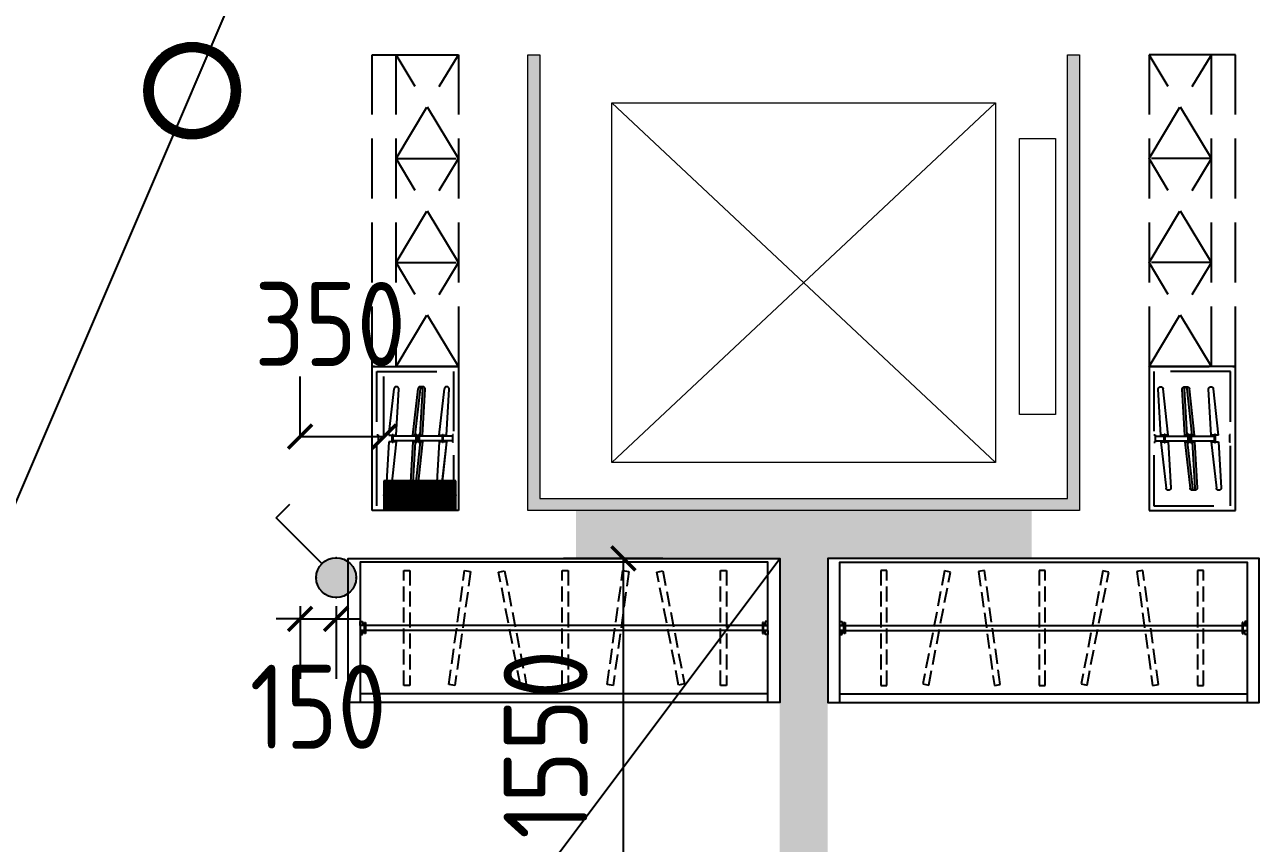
# Model space of a CAD drawing. Extents: x 3002737 to 4077523, y -995787 to -7267.
# Drawn here: x 3609106 to 3614254, y -715343 to -711931 of the extents above; entities that cross this region are included whole.
import ezdxf
from ezdxf.enums import TextEntityAlignment as Align

# ---------------------------------------------------------------- set-up
doc = ezdxf.new("R2010")
doc.units = 0
doc.header["$LTSCALE"] = 1000
doc.header["$MEASUREMENT"] = 0
doc.linetypes.add('3.5方案汇报，与郭总、侯月琴确定户型_t8$0$高层_t8$0$DASH', pattern=[0.35, 0.25, -0.1])
doc.linetypes.add('A户型$0$DASH', pattern=[0.35, 0.25, -0.1])
doc.layers.get('0').update_dxf_attribs({"linetype": 'CONTINUOUS'})
doc.layers.get('Defpoints').update_dxf_attribs({"linetype": 'CONTINUOUS'})
for name, color, linetype in [('!!电气', 1, 'CONTINUOUS'), ('!校对', 2, 'CONTINUOUS'), ('3.5方案汇报，与郭总、侯月琴确定户型_t8$0$高层_t8$0$LS-家具-LB', 8, 'CONTINUOUS'), ('5fur', 175, 'CONTINUOUS'), ('EQUIP-照明', 3, 'CONTINUOUS'), ('EQUIP-箱柜', 3, 'CONTINUOUS'), ('LS-家具-LB', 8, 'CONTINUOUS'), ('TEL_TEXT', 7, 'CONTINUOUS'), ('保温', 6, 'CONTINUOUS')]:
    doc.layers.add(name, color=color, linetype=linetype)
doc.layers.add('3.5方案汇报，与郭总、侯月琴确定户型_t8$0$STAIR', color=2, linetype='CONTINUOUS', lineweight=18)
doc.layers.add('填充', color=251, linetype='CONTINUOUS', lineweight=5)
doc.styles.add('_TCH_LABEL', font='COMPLEX', dxfattribs={"bigfont": 'GBCBIG'})
doc.styles.add('_TEL_DIM', font='SIMPLEX', dxfattribs={"width": 0.8, "height": 3.5, "bigfont": 'HZTXT'})
doc.styles.get("Standard").update_dxf_attribs({"font": 'gbenor.shx', "bigfont": 'gbcbig.shx'})
doc.dimstyles.get("Standard").update_dxf_attribs({"dimscale": 100, "dimtxt": 3.5, "dimasz": 1, "dimexe": 2.5, "dimexo": 3, "dimgap": 1.5, "dimtad": 1, "dimdec": 0, "dimzin": 0, "dimdsep": 46, "dimtxsty": 'Standard', "dimblk": 'ARCHTICK', "dimcen": 0.09, "dimadec": 0, "dimazin": 0, "dimtfac": 1, "dimtdec": 0, "dimtix": 1, "dimtmove": 2, "dimatfit": 3, "dimfxl": 1, "dimtolj": 1, "dimtzin": 0, "dimarcsym": 0})

# ---------------------------------------------------------------- blocks, each defined once
blk = doc.blocks.new('GDFGDGRD')
at = {"layer": '保温', "linetype": 'Continuous', "ltscale": 10}
h = blk.add_hatch(dxfattribs=at)
h.set_pattern_fill('HEX', color=251, scale=10, angle=90, style=0)
h.set_pattern_definition([(90, (-70765.891, -151624.736), (-16.49778, 1e-15), [9.525, -19.05]), (210, (-70765.891, -151624.736), (8.24889, -14.2874966), [9.525, -19.05]), (150, (-70765.891, -151615.211), (-8.24889, -14.2874966), [9.525, -19.05])])
h.paths.add_polyline_path([(434066.6, 368523.7), (434066.6, 368723.7), (432166.6, 368723.7), (432166.6, 368523.7)])
h = blk.add_hatch(dxfattribs=at)
h.set_pattern_fill('HEX', color=251, scale=10, angle=90, style=0)
h.set_pattern_definition([(90, (-70765.891, -152124.736), (-16.49778, 1e-15), [9.525, -19.05]), (210, (-70765.891, -152124.736), (8.24889, -14.2874966), [9.525, -19.05]), (150, (-70765.891, -152115.211), (-8.24889, -14.2874966), [9.525, -19.05])])
h.paths.add_polyline_path([(433016.7, 363923.7), (433216.7, 363923.7), (433216.7, 368523.7), (433016.7, 368523.7)])
blk = doc.blocks.new('FGDGDGRDGRRD')
at = {"color": 252}
for p, q in [((430034.8, 366458.3), (430034.8, 367058.3)), ((430034.8, 367058.3), (430394.6, 367058.3)), ((430034.8, 366458.3), (430034.8, 367058.3)), ((430034.8, 367058.3), (430394.6, 367058.3)), ((430394.6, 367058.3), (430394.6, 366458.3)), ((430394.6, 367058.3), (430394.6, 367058.3)), ((430394.6, 367058.3), (430394.6, 366458.3)), ((430394.6, 367058.3), (430394.6, 367058.3)), ((430394.6, 366458.3), (430034.8, 366458.3)), ((430394.6, 366458.3), (430034.8, 366458.3))]:
    blk.add_line(p, q, dxfattribs=at)
at = {"layer": '5fur', "color": 252, "linetype": 'A户型$0$DASH'}
for p, q in [((430034.8, 368358.3), (430394.6, 368358.3)), ((430034.8, 367058.3), (430034.8, 368358.3)), ((430034.8, 368358.3), (430394.6, 368358.3)), ((430034.8, 367058.3), (430034.8, 368358.3)), ((430134.8, 368358.3), (430394.6, 368358.3)), ((430134.8, 367058.3), (430134.8, 368358.3)), ((430134.8, 367925), (430394.6, 368358.3)), ((430394.6, 367925), (430134.8, 368358.3)), ((430134.8, 368358.3), (430394.6, 368358.3)), ((430134.8, 367058.3), (430134.8, 368358.3)), ((430134.8, 367925), (430394.6, 368358.3)), ((430394.6, 367925), (430134.8, 368358.3)), ((430394.6, 368358.3), (430394.6, 367058.3)), ((430394.6, 368358.3), (430394.6, 367058.3)), ((430394.6, 368358.3), (430394.6, 367058.3)), ((430394.6, 368358.3), (430394.6, 367058.3)), ((430134.8, 367925), (430394.6, 367925)), ((430394.6, 367491.7), (430134.8, 367925)), ((430134.8, 367491.7), (430394.6, 367925)), ((430134.8, 367925), (430394.6, 367925)), ((430394.6, 367491.7), (430134.8, 367925)), ((430134.8, 367491.7), (430394.6, 367925)), ((430134.8, 367491.7), (430394.6, 367491.7)), ((430134.8, 367058.3), (430394.6, 367491.7)), ((430394.6, 367058.3), (430134.8, 367491.7)), ((430134.8, 367491.7), (430394.6, 367491.7)), ((430134.8, 367058.3), (430394.6, 367491.7)), ((430394.6, 367058.3), (430134.8, 367491.7)), ((430394.6, 367058.3), (430034.8, 367058.3)), ((430394.6, 367058.3), (430034.8, 367058.3)), ((430034.8, 366458.3), (430034.8, 367058.3)), ((430034.8, 367058.3), (430394.6, 367058.3)), ((430034.8, 366458.3), (430034.8, 367058.3)), ((430034.8, 367058.3), (430394.6, 367058.3)), ((430394.6, 367058.3), (430134.8, 367058.3)), ((430394.6, 367058.3), (430134.8, 367058.3)), ((430394.6, 367058.3), (430394.6, 366458.3)), ((430394.6, 367058.3), (430394.6, 366458.3)), ((430054.8, 366478.3), (430054.8, 367038.3)), ((430054.8, 367038.3), (430374.6, 367038.3)), ((430054.8, 366478.3), (430054.8, 367038.3)), ((430054.8, 367038.3), (430374.6, 367038.3)), ((430374.6, 367038.3), (430374.6, 366478.3)), ((430374.6, 367038.3), (430374.6, 366478.3)), ((430105.1, 366772.6), (430126.4, 366965.3)), ((430105.1, 366772.6), (430126.4, 366965.3)), ((430135.1, 366772.6), (430146.4, 366963.8)), ((430135.1, 366772.6), (430146.4, 366963.8)), ((430205.1, 366772.6), (430226.4, 366965.3)), ((430205.1, 366772.6), (430226.4, 366965.3)), ((430214.9, 366772.6), (430236.2, 366965.3)), ((430214.9, 366772.6), (430236.2, 366965.3)), ((430235.1, 366772.6), (430246.4, 366963.8)), ((430235.1, 366772.6), (430246.4, 366963.8)), ((430244.9, 366772.6), (430256.2, 366963.8)), ((430244.9, 366772.6), (430256.2, 366963.8)), ((430314.9, 366772.6), (430336.2, 366965.3)), ((430314.9, 366772.6), (430336.2, 366965.3)), ((430344.9, 366772.6), (430356.2, 366963.8)), ((430344.9, 366772.6), (430356.2, 366963.8)), ((430054.8, 366773.6), (430059.8, 366773.6)), ((430054.8, 366773.6), (430059.8, 366773.6)), ((430054.8, 366743.1), (430059.8, 366743.1)), ((430054.8, 366743.1), (430059.8, 366743.1)), ((430059.8, 366773.6), (430059.8, 366743.1)), ((430059.8, 366773.6), (430059.8, 366743.1)), ((430369.6, 366768.6), (430059.8, 366768.6)), ((430369.6, 366768.6), (430059.8, 366768.6)), ((430369.6, 366748.1), (430059.8, 366748.1)), ((430369.6, 366748.1), (430059.8, 366748.1)), ((430105.1, 366744), (430093.9, 366552.9)), ((430105.1, 366744), (430093.9, 366552.9)), ((430105.1, 366772.6), (430118.1, 366772.6)), ((430105.1, 366772.6), (430118.1, 366772.6)), ((430118.1, 366744), (430105.1, 366744)), ((430118.1, 366744), (430105.1, 366744)), ((430135.1, 366744), (430113.8, 366551.4)), ((430135.1, 366744), (430113.9, 366551.4)), ((430118.1, 366775.6), (430122.1, 366775.6)), ((430118.1, 366741), (430118.1, 366775.6)), ((430118.1, 366775.6), (430122.1, 366775.6)), ((430118.1, 366741), (430118.1, 366775.6)), ((430122.1, 366741), (430118.1, 366741)), ((430122.1, 366741), (430118.1, 366741)), ((430122.1, 366741), (430122.1, 366775.6)), ((430122.1, 366741), (430122.1, 366775.6)), ((430122.1, 366772.6), (430135.1, 366772.6)), ((430122.1, 366772.6), (430135.1, 366772.6)), ((430135.1, 366744), (430122.1, 366744)), ((430135.1, 366744), (430122.1, 366744)), ((430205.1, 366744), (430193.9, 366552.9)), ((430205.1, 366744), (430193.9, 366552.9)), ((430214.9, 366744), (430203.7, 366552.9)), ((430214.9, 366744), (430203.7, 366552.9)), ((430205.1, 366772.6), (430218.1, 366772.6)), ((430205.1, 366772.6), (430218.1, 366772.6)), ((430218.1, 366744), (430205.1, 366744)), ((430218.1, 366744), (430205.1, 366744)), ((430235.1, 366744), (430213.8, 366551.4)), ((430235.1, 366744), (430213.9, 366551.4)), ((430214.9, 366772.6), (430227.9, 366772.6)), ((430214.9, 366772.6), (430227.9, 366772.6)), ((430227.9, 366744), (430214.9, 366744)), ((430227.9, 366744), (430214.9, 366744)), ((430218.1, 366775.6), (430222.1, 366775.6)), ((430218.1, 366741), (430218.1, 366775.6)), ((430218.1, 366775.6), (430222.1, 366775.6)), ((430218.1, 366741), (430218.1, 366775.6)), ((430222.1, 366741), (430218.1, 366741)), ((430222.1, 366741), (430218.1, 366741)), ((430222.1, 366741), (430222.1, 366775.6)), ((430222.1, 366741), (430222.1, 366775.6)), ((430222.1, 366772.6), (430235.1, 366772.6)), ((430222.1, 366772.6), (430235.1, 366772.6)), ((430235.1, 366744), (430222.1, 366744)), ((430235.1, 366744), (430222.1, 366744)), ((430244.9, 366744), (430223.6, 366551.4)), ((430244.9, 366744), (430223.7, 366551.4)), ((430227.9, 366775.6), (430231.9, 366775.6)), ((430227.9, 366741), (430227.9, 366775.6)), ((430227.9, 366775.6), (430231.9, 366775.6)), ((430227.9, 366741), (430227.9, 366775.6)), ((430231.9, 366741), (430227.9, 366741)), ((430231.9, 366741), (430227.9, 366741)), ((430231.9, 366741), (430231.9, 366775.6)), ((430231.9, 366741), (430231.9, 366775.6)), ((430231.9, 366772.6), (430244.9, 366772.6)), ((430231.9, 366772.6), (430244.9, 366772.6)), ((430244.9, 366744), (430231.9, 366744)), ((430244.9, 366744), (430231.9, 366744)), ((430314.9, 366744), (430303.7, 366552.9)), ((430314.9, 366744), (430303.7, 366552.9)), ((430314.9, 366772.6), (430327.9, 366772.6)), ((430314.9, 366772.6), (430327.9, 366772.6)), ((430327.9, 366744), (430314.9, 366744)), ((430327.9, 366744), (430314.9, 366744)), ((430344.9, 366744), (430323.6, 366551.4)), ((430344.9, 366744), (430323.7, 366551.4)), ((430327.9, 366775.6), (430331.9, 366775.6)), ((430327.9, 366741), (430327.9, 366775.6)), ((430327.9, 366775.6), (430331.9, 366775.6)), ((430327.9, 366741), (430327.9, 366775.6)), ((430331.9, 366741), (430327.9, 366741)), ((430331.9, 366741), (430327.9, 366741)), ((430331.9, 366741), (430331.9, 366775.6)), ((430331.9, 366741), (430331.9, 366775.6)), ((430331.9, 366772.6), (430344.9, 366772.6)), ((430331.9, 366772.6), (430344.9, 366772.6)), ((430344.9, 366744), (430331.9, 366744)), ((430344.9, 366744), (430331.9, 366744)), ((430374.6, 366773.6), (430369.6, 366773.6)), ((430374.6, 366773.6), (430369.6, 366773.6)), ((430369.6, 366773.6), (430369.6, 366743.1)), ((430369.6, 366773.6), (430369.6, 366743.1)), ((430374.6, 366743.1), (430369.6, 366743.1)), ((430374.6, 366743.1), (430369.6, 366743.1)), ((430394.6, 366458.3), (430034.8, 366458.3)), ((430394.6, 366458.3), (430034.8, 366458.3)), ((430374.6, 366478.3), (430054.8, 366478.3)), ((430374.6, 366478.3), (430054.8, 366478.3))]:
    blk.add_line(p, q, dxfattribs=at)
for centre, start, end in [((430136.4, 366964.3), 356.9606, 174.2894), ((430136.4, 366964.3), 356.9606, 174.2894), ((430236.4, 366964.3), 356.9606, 174.2894), ((430236.4, 366964.3), 356.9606, 174.2894), ((430246.2, 366964.3), 356.9606, 174.2894), ((430246.2, 366964.3), 356.9606, 174.2894), ((430346.2, 366964.3), 356.9606, 174.2894), ((430346.2, 366964.3), 356.9606, 174.2894), ((430103.9, 366552.3), 176.9606, 354.2894), ((430103.9, 366552.3), 176.9606, 354.2894), ((430203.9, 366552.3), 176.9606, 354.2894), ((430203.9, 366552.3), 176.9606, 354.2894), ((430213.7, 366552.3), 176.9606, 354.2894), ((430213.7, 366552.3), 176.9606, 354.2894), ((430313.7, 366552.3), 176.9606, 354.2894), ((430313.7, 366552.3), 176.9606, 354.2894)]:
    blk.add_arc(centre, 10, start, end, dxfattribs=at)
blk = doc.blocks.new('*U399')
at = {"layer": '3.5方案汇报，与郭总、侯月琴确定户型_t8$0$高层_t8$0$LS-家具-LB'}
for p, q in [((50, -280), (50, -263.4)), ((50, -263.4), (60.2, -263.4)), ((67.8, -280), (50, -280)), ((50, -280), (67.8, -280)), ((60.2, -280), (50, -280)), ((67.8, -300.5), (50, -300.5)), ((50, -300.5), (67.8, -300.5)), ((50, -300.5), (50, -317.1)), ((60.2, -300.5), (50, -300.5)), ((60.2, -263.4), (60.2, -280)), ((60.2, -317.1), (60.2, -300.5)), ((67.8, -313.4), (67.8, -267.1)), ((67.8, -267.1), (72.2, -267.1)), ((72.1, -280), (1727.8, -280)), ((72.1, -300.5), (1727.8, -300.5)), ((72.2, -267.1), (72.2, -313.4)), ((1727.8, -267.1), (1727.8, -313.4)), ((1732.2, -267.1), (1727.8, -267.1)), ((1732.2, -313.4), (1732.2, -267.1)), ((1732.2, -280), (1750, -280)), ((1732.2, -300.5), (1750, -300.5)), ((1739.8, -263.4), (1739.8, -280)), ((1750, -263.4), (1739.8, -263.4)), ((1739.8, -280), (1750, -280)), ((1739.8, -300.5), (1750, -300.5)), ((1739.8, -317.1), (1739.8, -300.5)), ((1750, -280), (1750, -263.4)), ((1750, -300.5), (1750, -317.1)), ((50, -317.1), (60.2, -317.1)), ((72.2, -313.4), (67.8, -313.4)), ((1727.8, -313.4), (1732.2, -313.4)), ((1750, -317.1), (1739.8, -317.1)), ((50, -565), (1750, -565)), ((50, -600), (1750, -600))]:
    blk.add_line(p, q, dxfattribs=at)
blk.add_lwpolyline([(50, -600), (50, -15), (1750, -15), (1750, -600), (1800, -600), (1800, 0), (0, 0), (0, -600), (50, -600)], dxfattribs=at)
at = {"layer": '3.5方案汇报，与郭总、侯月琴确定户型_t8$0$高层_t8$0$LS-家具-LB', "color": 251, "linetype": '3.5方案汇报，与郭总、侯月琴确定户型_t8$0$高层_t8$0$DASH', "ltscale": 0.25}
for points in [[(222.1, -50), (222.1, -530), (247.1, -530), (247.1, -50)], [(629.3, -54), (695, -529.5), (719.7, -526), (654.1, -50.5)], [(882.1, -50), (882.1, -530), (907.1, -530), (907.1, -50)], [(1289.3, -54), (1355, -529.5), (1379.7, -526), (1314.1, -50.5)], [(1542.1, -50), (1542.1, -530), (1567.1, -530), (1567.1, -50)], [(487.6, -52), (397, -523.3), (421.5, -528), (512.2, -56.7)], [(1147.6, -52), (1057, -523.3), (1081.5, -528), (1172.2, -56.7)]]:
    blk.add_lwpolyline(points, close=True, dxfattribs=at)
blk = doc.blocks.new('A$C1C403CBE')
at = {"layer": '填充'}
h = blk.add_hatch(dxfattribs=at)
h.set_pattern_fill('隔热材料02', color=252, scale=100, style=0)
h.set_pattern_definition([(0, (-1161708.397, -603838.627), (0, 50), []), (0, (-1161708.397, -603821.96), (0, 50), []), (270, (-1161664.656, -603813.33), (50, -9e-15), [5.01775, -44.98225]), (270, (-1161702.115, -603813.33), (50, -9e-15), [5.01775, -44.98225]), (90, (-1161676.603, -603847.26), (-50, 3e-15), [5.01775, -44.98225]), (90, (-1161690.17, -603847.26), (-50, 3e-15), [5.01775, -44.98225]), (180, (-1161658.373, -603855.294), (-6e-15, -50), [50.02425, 0.02425]), (135, (-1161672.33, -603852.785), (3e-15, 49.99987405), [4.268, -66.44275]), (116.56505, (-1161625.348, -603849.767), (0.00011283, 49.99993342), [2.805, -108.9985]), (116.56505, (-1161675.348, -603849.767), (0.00011283, 49.99993342), [2.805, -108.9985]), (153.43495, (-1161617.313, -603855.294), (-0.0001128, 49.9999334), [5.61, -106.1935]), (153.43495, (-1161667.313, -603855.294), (-0.0001128, 49.9999334), [5.61, -106.1935]), (63.43495, (-1161626.603, -603842.24), (-0.00011283, 49.99993342), [26.714, -85.0895]), (63.43495, (-1161676.603, -603842.24), (-0.00011283, 49.99993342), [26.714, -85.0895]), (116.56505, (-1161614.656, -603813.33), (0.00011283, 49.99993342), [2.805, -108.9985]), (116.56505, (-1161664.656, -603813.33), (0.00011283, 49.99993342), [2.805, -108.9985]), (135, (-1161665.91, -603810.82), (3e-15, 49.99987405), [4.268, -66.44275]), (153.43495, (-1161618.93, -603807.803), (-0.0001128, 49.9999334), [5.61, -106.1935]), (153.43495, (-1161668.93, -603807.803), (-0.0001128, 49.9999334), [5.61, -106.1935]), (45, (-1161700.86, -603810.82), (0, 49.99987405), [4.268, -66.44275]), (63.43495, (-1161652.115, -603813.33), (-0.00011283, 49.99993342), [2.805, -108.9985]), (63.43495, (-1161702.115, -603813.33), (-0.00011283, 49.99993342), [2.805, -108.9985]), (26.56505, (-1161647.842, -603807.803), (0.0001128, 49.9999334), [5.61, -106.1935]), (26.56505, (-1161697.842, -603807.803), (0.0001128, 49.9999334), [5.61, -106.1935]), (116.56505, (-1161640.168, -603842.24), (0.00011283, 49.99993342), [26.714, -85.0895]), (116.56505, (-1161690.168, -603842.24), (0.00011283, 49.99993342), [26.714, -85.0895]), (45, (-1161694.44, -603852.785), (0, 49.99987405), [4.268, -66.44275]), (63.43495, (-1161641.422, -603849.767), (-0.00011283, 49.99993342), [2.805, -108.9985]), (63.43495, (-1161691.422, -603849.767), (-0.00011283, 49.99993342), [2.805, -108.9985]), (26.56505, (-1161649.46, -603855.294), (0.0001128, 49.9999334), [5.61, -106.1935]), (26.56505, (-1161699.46, -603855.294), (0.0001128, 49.9999334), [5.61, -106.1935])])
h.paths.add_polyline_path([(13600, 6800), (13650, 6800), (13650, 4900), (11350, 4900), (11350, 6800), (11400, 6800), (11400, 4950), (13600, 4950)])
at = {"layer": '3.5方案汇报，与郭总、侯月琴确定户型_t8$0$STAIR', "color": 252}
for p, q in [((13300, 6600), (11700, 5100)), ((11700, 6600), (13300, 5100))]:
    blk.add_line(p, q, dxfattribs=at)
for points in [[(11700, 5100), (11700, 6600), (13300, 6600), (13300, 5100)], [(13400, 5300), (13400, 6450), (13550, 6450), (13550, 5300)]]:
    blk.add_lwpolyline(points, close=True, dxfattribs=at)
at = {"layer": '填充', "color": 252}
blk.add_lwpolyline([(13600, 6800), (13650, 6800), (13650, 4900), (11350, 4900), (11350, 6800), (11400, 6800), (11400, 4950), (13600, 4950)], close=True, dxfattribs=at)
at = {"color": 252}
blk.add_blockref('GDFGDGRD', (-420616.6, -363823.7), dxfattribs=at)
blk.add_blockref('FGDGDGRDGRRD', (-419334.8, -361558.3))
at = {"xscale": -1}
blk.add_blockref('FGDGDGRDGRRD', (444334.8, -361558.3), dxfattribs=at)
at = {"layer": 'LS-家具-LB', "xscale": -1}
blk.add_blockref('*U399', (12400, 4700), dxfattribs=at)
at = {"layer": 'LS-家具-LB'}
blk.add_blockref('*U399', (12600, 4700), dxfattribs=at)
blk = doc.blocks.new('$equip$00001150')
at = {"const_width": 0.1}
blk.add_lwpolyline([(-0.45, 0, 1), (0.45, 0, 1)], format="xyb", close=True, dxfattribs=at)
blk.add_circle((0, 0), 0.5)
at = {"flags": 9}
blk.add_attdef('A', (0, 0), '', height=0.00002, dxfattribs=at)
blk = doc.blocks.new('_ArchTick')
at = {"color": 0, "linetype": 'ByBlock', "const_width": 0.15}
blk.add_lwpolyline([(-0.5, -0.5), (0.5, 0.5)], dxfattribs=at)
blk = doc.blocks.new('*D275')
at = {"layer": '!!电气', "color": 0, "lineweight": -2, "transparency": 16777216}
for p, q in [((3610254.3, -714354.2), (3610254.3, -714657.7)), ((3610404.3, -714354.2), (3610404.3, -714657.7)), ((3610254.3, -714407.7), (3610154.3, -714407.7)), ((3610254.3, -714407.7), (3610404.3, -714407.7)), ((3610404.3, -714407.7), (3610504.3, -714407.7))]:
    blk.add_line(p, q, dxfattribs=at)
at = {"layer": 'Defpoints', "color": 0, "transparency": 16777216}
for p in [(3610254.3, -714054.2), (3610404.3, -714054.2), (3610404.3, -714407.7)]:
    blk.add_point(p, dxfattribs=at)
at = {"layer": '!!电气', "color": 0, "lineweight": -2, "transparency": 16777216, "xscale": 100, "yscale": 100, "zscale": 100}
blk.add_blockref('_ArchTick', (3610254.3, -714407.7), dxfattribs=at)
at = {"layer": '!!电气', "color": 0, "lineweight": -2, "transparency": 16777216, "xscale": 100, "yscale": 100, "zscale": 100, "rotation": 180}
blk.add_blockref('_ArchTick', (3610404.3, -714407.7), dxfattribs=at)
at = {"layer": '!!电气', "color": 0, "transparency": 16777216, "insert": (3610329.3, -714774), "char_height": 350, "attachment_point": 5}
blk.add_mtext('\\A1;150', dxfattribs=at)
blk = doc.blocks.new('$equip$00001962')
for p, q in [((0.147, 0.356), (0.625, 0.833)), ((0.625, 0.833), (0.766, 0.692))]:
    blk.add_line(p, q)
blk.add_circle((0, 0.208), 0.208)
for p in [(0, 0.417), (-0.208, 0.208), (0.208, 0.208), (0, 0)]:
    blk.add_point(p)
for points in [[(-0.104, 0.389), (0.104, 0.389), (-0.18, 0.313), (0.18, 0.313)], [(0, 0.417), (0, 0.417), (-0.104, 0.389), (0.104, 0.389)], [(-0.18, 0.313), (0.18, 0.313), (-0.208, 0.208), (0.208, 0.208)], [(-0.18, 0.104), (0.18, 0.104), (-0.208, 0.208), (0.208, 0.208)], [(-0.104, 0.028), (0.104, 0.028), (-0.18, 0.104), (0.18, 0.104)], [(0, 0), (0, 0), (-0.104, 0.028), (0.104, 0.028)]]:
    blk.add_solid(points)
at = {"layer": 'TEL_TEXT', "style": '_TEL_DIM', "flags": 1}
blk.add_attdef('A', text='', height=0.00002, dxfattribs=at).set_placement((0, 0), align=Align.MIDDLE_CENTER)
blk = doc.blocks.new('*D322')
at = {"layer": '!!电气', "color": 0, "lineweight": -2, "transparency": 16777216}
for p, q in [((3611767.2, -714155.9), (3611352.8, -714155.9)), ((3611602.8, -715705.9), (3611602.8, -714155.9)), ((3611767.2, -715705.9), (3611352.8, -715705.9))]:
    blk.add_line(p, q, dxfattribs=at)
at = {"layer": 'Defpoints', "color": 0, "transparency": 16777216}
for p in [(3611602.8, -714155.9), (3612067.2, -714155.9), (3612067.2, -715705.9)]:
    blk.add_point(p, dxfattribs=at)
at = {"layer": '!!电气', "color": 0, "lineweight": -2, "transparency": 16777216, "xscale": 100, "yscale": 100, "zscale": 100}
for p, rotation in [((3611602.8, -714155.9), 90), ((3611602.8, -715705.9), 270)]:
    blk.add_blockref('_ArchTick', p, dxfattribs=dict(at, rotation=rotation))
at = {"layer": '!!电气', "color": 0, "transparency": 16777216, "insert": (3611277.8, -714930.9), "char_height": 350, "attachment_point": 5, "rotation": 90}
blk.add_mtext('\\A1;1550', dxfattribs=at)
blk = doc.blocks.new('*X8')
at = {"color": 0}
for p, q in [((-250, 32.8), (-82.8, 200)), ((-250, 68.2), (-118.2, 200)), ((-250, 103.6), (-153.6, 200)), ((-250, 138.9), (-188.9, 200)), ((-250, 174.3), (-224.3, 200)), ((-247.5, 0), (-47.5, 200)), ((-212.1, 0), (-12.1, 200)), ((-176.8, 0), (23.2, 200)), ((-141.4, 0), (58.6, 200)), ((-106.1, 0), (93.9, 200)), ((-70.7, 0), (129.3, 200)), ((-35.4, 0), (164.6, 200)), ((0, 0), (200, 200)), ((35.4, 0), (235.4, 200)), ((70.7, 0), (250, 179.3)), ((106.1, 0), (250, 143.9)), ((141.4, 0), (250, 108.6)), ((176.8, 0), (250, 73.2)), ((212.1, 0), (250, 37.9)), ((247.5, 0), (250, 2.5))]:
    blk.add_line(p, q, dxfattribs=at)
blk = doc.blocks.new('$equip$00001421')
for p, q in [((0.75, 0.6), (-0.75, 0.6)), ((-0.75, 0.6), (-0.75, 0)), ((0.75, 0), (0.75, 0.6)), ((-0.75, 0), (0.75, 0))]:
    blk.add_line(p, q)
at = {"const_width": 0.6}
blk.add_lwpolyline([(-0.75, 0.3), (0.75, 0.3)], dxfattribs=at)
for p in [(0, 0.6), (-0.75, 0.3), (0.75, 0.3), (0, 0)]:
    blk.add_point(p)
at = {"xscale": 0.00300000000061118, "yscale": 0.00300000000061118, "zscale": 0.00300000000061118}
blk.add_blockref('*X8', (0, 0), dxfattribs=at)
at = {"style": '_TCH_LABEL', "flags": 9}
blk.add_attdef('A', (0, 0), '', height=0.00002, dxfattribs=at)
blk = doc.blocks.new('*D324')
at = {"layer": '!校对', "color": 0, "lineweight": -2, "transparency": 16777216}
for p, q in [((3610254.3, -713655.9), (3610254.3, -713397.9)), ((3610604, -713651.7), (3610604, -713397.9)), ((3610254.3, -713647.9), (3610604, -713647.9))]:
    blk.add_line(p, q, dxfattribs=at)
at = {"layer": 'Defpoints', "color": 0, "transparency": 16777216}
for p in [(3610604, -713647.9), (3610254.3, -713955.9), (3610604, -713951.7)]:
    blk.add_point(p, dxfattribs=at)
at = {"layer": '!校对', "color": 0, "lineweight": -2, "transparency": 16777216, "xscale": 100, "yscale": 100, "zscale": 100, "rotation": 180}
blk.add_blockref('_ArchTick', (3610254.3, -713647.9), dxfattribs=at)
at = {"layer": '!校对', "color": 0, "lineweight": -2, "transparency": 16777216, "xscale": 100, "yscale": 100, "zscale": 100}
blk.add_blockref('_ArchTick', (3610604, -713647.9), dxfattribs=at)
at = {"layer": '!校对', "color": 0, "transparency": 16777216, "insert": (3610379.4, -713178.6), "char_height": 350, "attachment_point": 5}
blk.add_mtext('\\A1;350', dxfattribs=at)

msp = doc.modelspace()

# ---------------------------------------------------------------- linework, layer by layer
at = {"layer": '!!电气'}
for points in [[(3609054.3, -713955.9), (3610554.3, -710455.9)], [(3609254.3, -718155.9), (3612254.3, -714155.9)]]:
    msp.add_lwpolyline(points, dxfattribs=at)

# ---------------------------------------------------------------- block references
msp.add_blockref('A$C1C403CBE', (3599854.3, -718855.9), dxfattribs=at)
at = {"layer": 'EQUIP-照明', "color": 2, "xscale": 400, "yscale": 400, "zscale": 400}
msp.add_blockref('$equip$00001150', (3609804.3, -712205.9), dxfattribs=at)
at = {"layer": 'EQUIP-照明', "color": 2, "xscale": 400, "yscale": 400, "zscale": 400, "rotation": 90}
msp.add_blockref('$equip$00001962', (3610487.6, -714236.1), dxfattribs=at)
at = {"layer": 'EQUIP-箱柜', "xscale": 200, "yscale": 200, "zscale": 200}
msp.add_blockref('$equip$00001421', (3610753, -713951.7), dxfattribs=at)

# ---------------------------------------------------------------- dimensions: what is measured, and where the dimension line sits
at = {"layer": '!!电气'}
dim = msp.add_linear_dim(base=(3610404.3, -714407.7), p1=(3610254.3, -714054.2), p2=(3610404.3, -714054.2), dimstyle='Standard', override={"dimzin": 8}, dxfattribs=at)
dim.commit()
dim.dimension.update_dxf_attribs({"geometry": '*D275', "text_midpoint": (3610329.3, -714774), "dimtype": 128})
at = {"layer": '!!电气', "color": 1}
dim = msp.add_linear_dim(base=(3611602.8, -714155.9), p1=(3612067.2, -715705.9), p2=(3612067.2, -714155.9), angle=90, dimstyle='Standard', override={"dimzin": 8}, dxfattribs=at)
dim.commit()
dim.dimension.update_dxf_attribs({"geometry": '*D322', "text_midpoint": (3611277.8, -714930.9)})
at = {"layer": '!校对', "color": 2}
dim = msp.add_linear_dim(base=(3610604, -713647.9), p1=(3610254.3, -713955.9), p2=(3610604, -713951.7), dimstyle='Standard', override={"dimzin": 8}, dxfattribs=at)
dim.commit()
dim.dimension.update_dxf_attribs({"geometry": '*D324', "text_midpoint": (3610379.4, -713178.6), "dimtype": 128})

doc.saveas('drawing.dxf')
